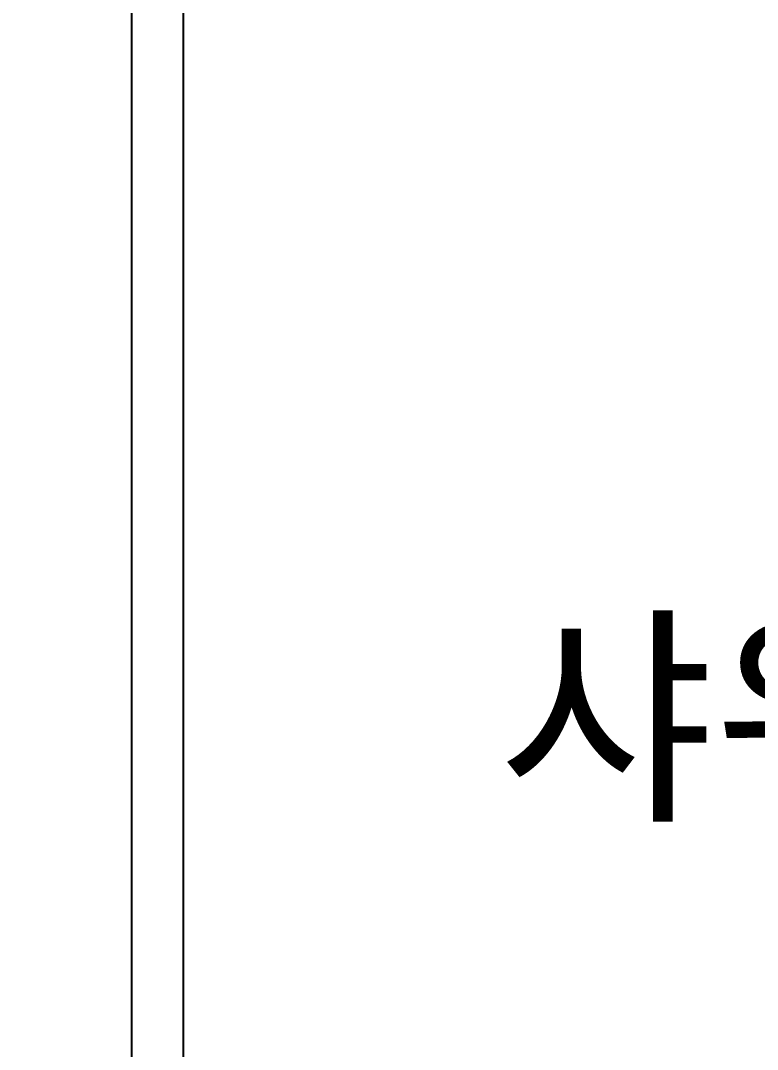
# Model space of a CAD drawing. Header units: millimetres. Extents: x 346859 to 753976, y -86090 to 5333.
# Drawn here: x 406040 to 406470, y -20934 to -20333 of the extents above; entities that cross this region are included whole.
import ezdxf

# ---------------------------------------------------------------- set-up
doc = ezdxf.new("R2010")
doc.units = ezdxf.units.MM
doc.header["$LTSCALE"] = 60
for name, color, linetype in [('0-ELC TEXT', 7, 'Continuous'), ('2CONTINUOUS', 2, 'Continuous'), ('ac-wall-fin', 3, 'Continuous')]:
    doc.layers.add(name, color=color, linetype=linetype)
doc.styles.add('코레일둥고', font='Korail_Round_Gothic_Medium.ttf')

# ---------------------------------------------------------------- blocks, each defined once
blk = doc.blocks.new('VUSAUSEH')
at = {"layer": '2CONTINUOUS'}
blk.add_lwpolyline([(406171.21, 31322.16), (406040.21, 31322.16), (406040.21, 32317.16), (406750.21, 32317.16), (406750.21, 32517.16), (406040.21, 32517.16), (406040.21, 35415.16), (407670.21, 35415.16), (407670.21, 35615.16), (406105.21, 35615.16), (406105.21, 37185.16), (408375.21, 37185.16), (408375.21, 35415.16), (408682.21, 35415.16), (408682.21, 38430.16)], dxfattribs=at)

msp = doc.modelspace()

# ---------------------------------------------------------------- linework, layer by layer
at = {"layer": 'ac-wall-fin', "color": 4}
msp.add_lwpolyline([(408345.21, -21563.69), (408345.21, -20022.44), (406135.21, -20022.44), (406135.21, -21532.44), (407670.21, -21532.44)], dxfattribs=at)

# ---------------------------------------------------------------- block references
msp.add_blockref('VUSAUSEH', (0, -57177.6))

# ---------------------------------------------------------------- texts
at = {"layer": '0-ELC TEXT', "style": '코레일둥고'}
msp.add_text('샤워부스', height=100, dxfattribs=at).set_placement((406319.21, -20790.47))

doc.saveas('drawing.dxf')
